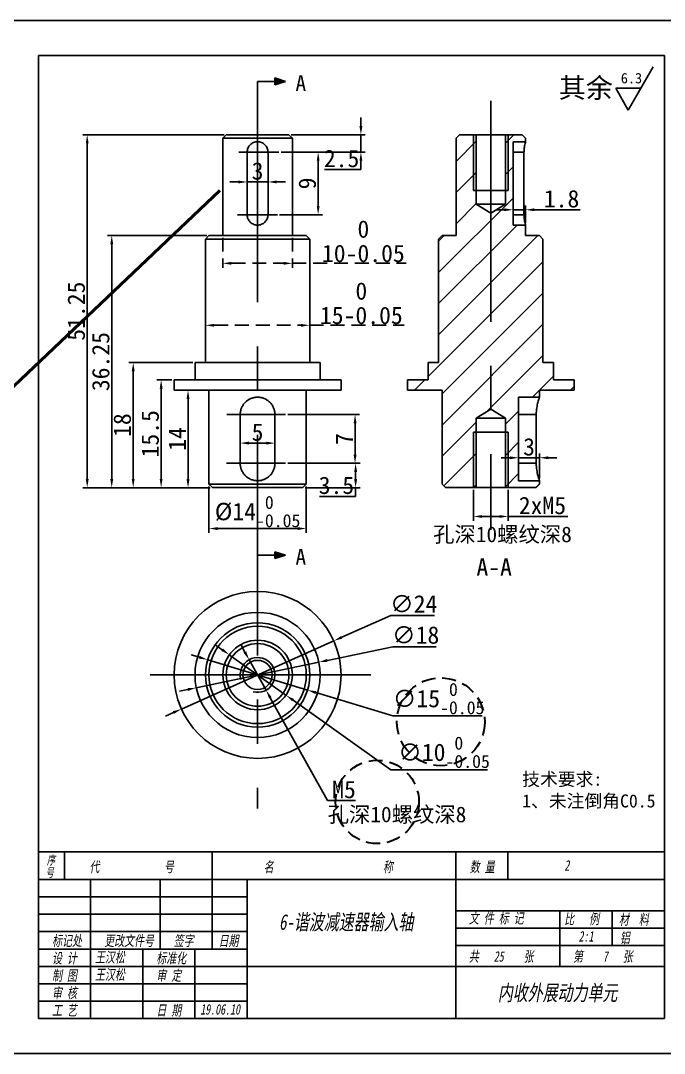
# Model space of a CAD drawing. Header units: millimetres. Extents: x 8840 to 20870, y -7456 to 1741.
# Drawn here: x 12214.9 to 12307.4, y -6249.8 to -6101.3 of the extents above; entities that cross this region are included whole.
import ezdxf

# ---------------------------------------------------------------- set-up
doc = ezdxf.new("R2010")
doc.units = ezdxf.units.MM
doc.linetypes.add('CENTER', pattern=[50.8, 31.75, -6.35, 6.35, -6.35])
doc.linetypes.add('JIS_02_2.0', pattern=[3, 2, -1])
doc.layers.get('0').update_dxf_attribs({"lineweight": 25})
for name, color, linetype in [('中心线', 5, 'CENTER'), ('临时线', 6, 'Continuous'), ('剖面线', 3, 'Continuous'), ('尺寸', 4, 'Continuous'), ('尺寸标注', 4, 'Continuous'), ('文字', 7, 'Continuous'), ('细实线', 2, 'Continuous'), ('虚线', 1, 'JIS_02_2.0')]:
    doc.layers.add(name, color=color, linetype=linetype)
doc.layers.add('粗实线', color=7, linetype='Continuous', lineweight=25)
doc.styles.get("Standard").update_dxf_attribs({"font": ''})
doc.styles.add('样式 2', font='', dxfattribs={"width": 0.7, "oblique": 10})
doc.styles.get('Standard').set_extended_font_data('SimSun')
doc.styles.get('样式 2').set_extended_font_data('SimSun')
doc.dimstyles.new('ISO-25 2.1', dxfattribs={"dimscale": 0.5, "dimtxt": 5, "dimasz": 2.5, "dimexe": 1.25, "dimexo": 0.625, "dimtad": 1, "dimtoh": 1, "dimdec": 1, "dimdsep": 46, "dimtxsty": 'Standard', "dimcen": 2.5, "dimclrt": 7, "dimadec": 0, "dimazin": 0, "dimtfac": 1, "dimtdec": 1, "dimtmove": 0, "dimatfit": 3, "dimfxl": 1, "dimarcsym": 0})

# ---------------------------------------------------------------- blocks, each defined once
blk = doc.blocks.new('ra')
at = {"layer": '细实线'}
for p, q in [((0, 0), (6, 10.39)), ((-3, 5.2), (0, 0)), ((-3, 5.2), (3, 5.2))]:
    blk.add_line(p, q, dxfattribs=at)
at = {"layer": '文字'}
blk.add_attdef('RA', (-1.78, 6.39), '', height=2.5, dxfattribs=at)
blk = doc.blocks.new('*D619')
at = {"layer": 'Defpoints', "color": 0}
for p in [(12259.88, -6190.51), (12237.97, -6200.31)]:
    blk.add_point(p, dxfattribs=at)
at = {"layer": '尺寸标注', "color": 0, "lineweight": -2}
for p, q in [((12268.06, -6186.85), (12261.02, -6190)), ((12274.38, -6186.85), (12268.06, -6186.85)), ((12237.97, -6200.31), (12259.88, -6190.51)), ((12236.83, -6200.82), (12235.69, -6201.33))]:
    blk.add_line(p, q, dxfattribs=at)
at = {"layer": '尺寸标注', "color": 0}
for points in [[(12260.93, -6189.81), (12261.1, -6190.19), (12259.88, -6190.51)], [(12236.74, -6200.63), (12236.91, -6201.01), (12237.97, -6200.31)]]:
    blk.add_solid(points, dxfattribs=at)
at = {"layer": '尺寸标注', "color": 7, "insert": (12271.37, -6185.19), "char_height": 2.5, "attachment_point": 5}
blk.add_mtext('∅24', dxfattribs=at)
blk = doc.blocks.new('*D620')
at = {"layer": 'Defpoints', "color": 0}
for p in [(12257.73, -6193.57), (12240.11, -6197.25)]:
    blk.add_point(p, dxfattribs=at)
at = {"layer": '尺寸标注', "color": 0, "lineweight": -2}
for p, q in [((12268.37, -6191.35), (12258.96, -6193.32)), ((12274.61, -6191.35), (12268.37, -6191.35)), ((12240.11, -6197.25), (12257.73, -6193.57)), ((12238.89, -6197.51), (12237.67, -6197.76))]:
    blk.add_line(p, q, dxfattribs=at)
at = {"layer": '尺寸标注', "color": 0}
for points in [[(12258.91, -6193.11), (12259, -6193.52), (12257.73, -6193.57)], [(12238.85, -6197.3), (12238.93, -6197.71), (12240.11, -6197.25)]]:
    blk.add_solid(points, dxfattribs=at)
at = {"layer": '尺寸标注', "color": 7, "insert": (12271.65, -6189.69), "char_height": 2.5, "attachment_point": 5}
blk.add_mtext('∅18', dxfattribs=at)
blk = doc.blocks.new('*D621')
at = {"layer": 'Defpoints', "color": 0}
for p in [(12241.75, -6193.23), (12256.1, -6197.59)]:
    blk.add_point(p, dxfattribs=at)
at = {"layer": '尺寸标注', "color": 0, "lineweight": -2}
for p, q in [((12240.55, -6192.87), (12239.35, -6192.51)), ((12241.75, -6193.23), (12256.1, -6197.59)), ((12268.37, -6201.31), (12257.3, -6197.95)), ((12281.22, -6201.31), (12268.37, -6201.31))]:
    blk.add_line(p, q, dxfattribs=at)
at = {"layer": '尺寸标注', "color": 0}
for points in [[(12240.61, -6192.67), (12240.49, -6193.07), (12241.75, -6193.23)], [(12257.36, -6197.75), (12257.24, -6198.15), (12256.1, -6197.59)]]:
    blk.add_solid(points, dxfattribs=at)
at = {"layer": '尺寸标注', "color": 7, "insert": (12274.95, -6198.81), "char_height": 2.5, "attachment_point": 5}
blk.add_mtext('\\A1;∅15{\\H1.875000;\\S 0^ -0.05;}', dxfattribs=at)
blk = doc.blocks.new('*D622')
at = {"layer": 'Defpoints', "color": 0}
for p in [(12244.85, -6192.51), (12253, -6198.31)]:
    blk.add_point(p, dxfattribs=at)
at = {"layer": '尺寸标注', "color": 0, "lineweight": -2}
for p, q in [((12243.83, -6191.79), (12242.81, -6191.06)), ((12244.85, -6192.51), (12253, -6198.31)), ((12268.07, -6209.04), (12254.02, -6199.04)), ((12282, -6209.04), (12268.07, -6209.04))]:
    blk.add_line(p, q, dxfattribs=at)
at = {"layer": '尺寸标注', "color": 0}
for points in [[(12243.95, -6191.62), (12243.71, -6191.96), (12244.85, -6192.51)], [(12254.14, -6198.87), (12253.89, -6199.2), (12253, -6198.31)]]:
    blk.add_solid(points, dxfattribs=at)
at = {"layer": '尺寸标注', "color": 7, "insert": (12275.73, -6206.53), "char_height": 2.5, "attachment_point": 5}
blk.add_mtext('\\A1;∅10{\\H1.875000;\\S 0^ -0.05;}', dxfattribs=at)
blk = doc.blocks.new('*D623')
at = {"layer": 'Defpoints', "color": 0}
for p in [(12247.71, -6193.23), (12250.14, -6197.6)]:
    blk.add_point(p, dxfattribs=at)
at = {"layer": '尺寸标注', "color": 0, "lineweight": -2}
for p, q in [((12247.1, -6192.14), (12246.49, -6191.04)), ((12247.71, -6193.23), (12250.14, -6197.6)), ((12258.97, -6213.46), (12250.75, -6198.69)), ((12263, -6213.46), (12258.97, -6213.46))]:
    blk.add_line(p, q, dxfattribs=at)
at = {"layer": '尺寸标注', "color": 0}
for points in [[(12247.28, -6192.03), (12246.92, -6192.24), (12247.71, -6193.23)], [(12250.93, -6198.59), (12250.57, -6198.79), (12250.14, -6197.6)]]:
    blk.add_solid(points, dxfattribs=at)
at = {"layer": '尺寸标注', "color": 7, "insert": (12261.35, -6211.9), "char_height": 2.5, "attachment_point": 5}
blk.add_mtext('M5', dxfattribs=at)
blk = doc.blocks.new('*D624')
at = {"layer": 'Defpoints', "color": 0}
for p in [(12241.92, -6167.98), (12255.92, -6167.98), (12255.92, -6174.36)]:
    blk.add_point(p, dxfattribs=at)
at = {"layer": '尺寸标注', "color": 0, "lineweight": -2}
for p, q in [((12241.92, -6168.29), (12241.92, -6174.99)), ((12255.92, -6168.29), (12255.92, -6174.99)), ((12243.17, -6174.36), (12254.67, -6174.36))]:
    blk.add_line(p, q, dxfattribs=at)
at = {"layer": '尺寸标注', "color": 0}
for points in [[(12243.17, -6174.15), (12243.17, -6174.57), (12241.92, -6174.36)], [(12254.67, -6174.15), (12254.67, -6174.57), (12255.92, -6174.36)]]:
    blk.add_solid(points, dxfattribs=at)
at = {"layer": '尺寸标注', "color": 7, "insert": (12248.92, -6171.91), "char_height": 2.5, "attachment_point": 5}
blk.add_mtext('\\A1;%%c14{\\H1.875000;\\S 0^ -0.05;}', dxfattribs=at)
blk = doc.blocks.new('*D625')
at = {"layer": 'Defpoints', "color": 0}
for p in [(12238.92, -6154.48), (12241.92, -6154.48), (12242.42, -6168.48)]:
    blk.add_point(p, dxfattribs=at)
at = {"layer": '尺寸标注', "color": 0, "lineweight": -2}
for p, q in [((12241.61, -6154.48), (12238.3, -6154.48)), ((12238.92, -6167.23), (12238.92, -6155.73)), ((12242.11, -6168.48), (12238.3, -6168.48))]:
    blk.add_line(p, q, dxfattribs=at)
at = {"layer": '尺寸标注', "color": 0}
for points in [[(12238.71, -6155.73), (12239.13, -6155.73), (12238.92, -6154.48)], [(12238.71, -6167.23), (12239.13, -6167.23), (12238.92, -6168.48)]]:
    blk.add_solid(points, dxfattribs=at)
at = {"layer": '尺寸标注', "color": 7, "insert": (12237.36, -6161.48), "char_height": 2.5, "attachment_point": 5, "rotation": 90}
blk.add_mtext('14', dxfattribs=at)
blk = doc.blocks.new('*D626')
at = {"layer": 'Defpoints', "color": 0}
for p in [(12235.05, -6152.98), (12236.92, -6152.98), (12242.42, -6168.48)]:
    blk.add_point(p, dxfattribs=at)
at = {"layer": '尺寸标注', "color": 0, "lineweight": -2}
for p, q in [((12236.61, -6152.98), (12234.43, -6152.98)), ((12235.05, -6167.23), (12235.05, -6154.23)), ((12242.11, -6168.48), (12234.43, -6168.48))]:
    blk.add_line(p, q, dxfattribs=at)
at = {"layer": '尺寸标注', "color": 0}
for points in [[(12234.85, -6154.23), (12235.26, -6154.23), (12235.05, -6152.98)], [(12234.85, -6167.23), (12235.26, -6167.23), (12235.05, -6168.48)]]:
    blk.add_solid(points, dxfattribs=at)
at = {"layer": '尺寸标注', "color": 7, "insert": (12233.49, -6160.73), "char_height": 2.5, "attachment_point": 5, "rotation": 90}
blk.add_mtext('15.5', dxfattribs=at)
blk = doc.blocks.new('*D627')
at = {"layer": 'Defpoints', "color": 0}
for p in [(12231.04, -6150.48), (12239.92, -6150.48), (12242.42, -6168.48)]:
    blk.add_point(p, dxfattribs=at)
at = {"layer": '尺寸标注', "color": 0, "lineweight": -2}
for p, q in [((12239.61, -6150.48), (12230.41, -6150.48)), ((12231.04, -6167.23), (12231.04, -6151.73)), ((12242.11, -6168.48), (12230.41, -6168.48))]:
    blk.add_line(p, q, dxfattribs=at)
at = {"layer": '尺寸标注', "color": 0}
for points in [[(12230.83, -6151.73), (12231.24, -6151.73), (12231.04, -6150.48)], [(12230.83, -6167.23), (12231.24, -6167.23), (12231.04, -6168.48)]]:
    blk.add_solid(points, dxfattribs=at)
at = {"layer": '尺寸标注', "color": 7, "insert": (12229.47, -6159.48), "char_height": 2.5, "attachment_point": 5, "rotation": 90}
blk.add_mtext('18', dxfattribs=at)
blk = doc.blocks.new('*D628')
at = {"layer": 'Defpoints', "color": 0}
for p in [(12227.95, -6132.23), (12241.92, -6132.23), (12242.42, -6168.48)]:
    blk.add_point(p, dxfattribs=at)
at = {"layer": '尺寸标注', "color": 0, "lineweight": -2}
for p, q in [((12241.61, -6132.23), (12227.32, -6132.23)), ((12227.95, -6167.23), (12227.95, -6133.48)), ((12242.11, -6168.48), (12227.32, -6168.48))]:
    blk.add_line(p, q, dxfattribs=at)
at = {"layer": '尺寸标注', "color": 0}
for points in [[(12227.74, -6133.48), (12228.16, -6133.48), (12227.95, -6132.23)], [(12227.74, -6167.23), (12228.16, -6167.23), (12227.95, -6168.48)]]:
    blk.add_solid(points, dxfattribs=at)
at = {"layer": '尺寸标注', "color": 7, "insert": (12226.38, -6150.35), "char_height": 2.5, "attachment_point": 5, "rotation": 90}
blk.add_mtext('36.25', dxfattribs=at)
blk = doc.blocks.new('*D629')
at = {"layer": 'Defpoints', "color": 0}
for p in [(12224.42, -6117.73), (12244.42, -6117.73), (12242.42, -6168.48)]:
    blk.add_point(p, dxfattribs=at)
at = {"layer": '尺寸标注', "color": 0, "lineweight": -2}
for p, q in [((12244.11, -6117.73), (12223.8, -6117.73)), ((12224.42, -6167.23), (12224.42, -6118.98)), ((12242.11, -6168.48), (12223.8, -6168.48))]:
    blk.add_line(p, q, dxfattribs=at)
at = {"layer": '尺寸标注', "color": 0}
for points in [[(12224.22, -6118.98), (12224.63, -6118.98), (12224.42, -6117.73)], [(12224.22, -6167.23), (12224.63, -6167.23), (12224.42, -6168.48)]]:
    blk.add_solid(points, dxfattribs=at)
at = {"layer": '尺寸标注', "color": 7, "insert": (12222.86, -6143.1), "char_height": 2.5, "attachment_point": 5, "rotation": 90}
blk.add_mtext('51.25', dxfattribs=at)
blk = doc.blocks.new('*D630')
at = {"layer": 'Defpoints', "color": 0, "lineweight": 30}
for p in [(12279.96, -6168.48), (12284.96, -6168.48), (12284.96, -6172.62)]:
    blk.add_point(p, dxfattribs=at)
at = {"layer": '尺寸标注', "color": 0, "lineweight": -2}
for p, q in [((12279.96, -6168.79), (12279.96, -6173.25)), ((12284.96, -6168.79), (12284.96, -6173.25)), ((12281.21, -6172.62), (12283.71, -6172.62)), ((12284.96, -6172.62), (12293.54, -6172.62))]:
    blk.add_line(p, q, dxfattribs=at)
at = {"layer": '尺寸标注', "color": 0, "lineweight": 30}
for points in [[(12281.21, -6172.42), (12281.21, -6172.83), (12279.96, -6172.62)], [(12283.71, -6172.42), (12283.71, -6172.83), (12284.96, -6172.62)]]:
    blk.add_solid(points, dxfattribs=at)
at = {"layer": '尺寸标注', "color": 7, "insert": (12289.88, -6171.06), "char_height": 2.5, "attachment_point": 5}
blk.add_mtext('2xM5', dxfattribs=at)
blk = doc.blocks.new('*D631')
at = {"layer": 'Defpoints', "color": 0}
for p in [(12246.42, -6157.98), (12251.42, -6157.98), (12251.42, -6162.07)]:
    blk.add_point(p, dxfattribs=at)
at = {"layer": '尺寸标注', "color": 0, "lineweight": -2}
for p, q in [((12246.42, -6158.29), (12246.42, -6162.69)), ((12251.42, -6158.29), (12251.42, -6162.69)), ((12247.67, -6162.07), (12250.17, -6162.07))]:
    blk.add_line(p, q, dxfattribs=at)
at = {"layer": '尺寸标注', "color": 0}
for points in [[(12247.67, -6161.86), (12247.67, -6162.28), (12246.42, -6162.07)], [(12250.17, -6161.86), (12250.17, -6162.28), (12251.42, -6162.07)]]:
    blk.add_solid(points, dxfattribs=at)
at = {"layer": '尺寸标注', "color": 7, "insert": (12248.92, -6160.51), "char_height": 2.5, "attachment_point": 5}
blk.add_mtext('5', dxfattribs=at)
blk = doc.blocks.new('*D632')
at = {"layer": 'Defpoints', "color": 0}
for p in [(12247.42, -6120.23), (12250.42, -6120.23), (12250.42, -6124.52)]:
    blk.add_point(p, dxfattribs=at)
at = {"layer": '尺寸标注', "color": 0, "lineweight": -2}
for p, q in [((12247.42, -6120.54), (12247.42, -6125.15)), ((12250.42, -6120.54), (12250.42, -6125.15)), ((12246.17, -6124.52), (12244.92, -6124.52)), ((12247.42, -6124.52), (12250.42, -6124.52)), ((12251.67, -6124.52), (12252.92, -6124.52))]:
    blk.add_line(p, q, dxfattribs=at)
at = {"layer": '尺寸标注', "color": 0}
for points in [[(12246.17, -6124.31), (12246.17, -6124.73), (12247.42, -6124.52)], [(12251.67, -6124.31), (12251.67, -6124.73), (12250.42, -6124.52)]]:
    blk.add_solid(points, dxfattribs=at)
at = {"layer": '尺寸标注', "color": 7, "insert": (12248.92, -6122.96), "char_height": 2.5, "attachment_point": 5}
blk.add_mtext('3', dxfattribs=at)
blk = doc.blocks.new('*D633')
at = {"layer": 'Defpoints', "color": 0}
for p in [(12251.99, -6120.23), (12251.77, -6129.23), (12257.63, -6129.23)]:
    blk.add_point(p, dxfattribs=at)
at = {"layer": '尺寸标注', "color": 0, "lineweight": -2}
for p, q in [((12252.3, -6120.23), (12258.26, -6120.23)), ((12257.63, -6121.48), (12257.63, -6127.98)), ((12252.08, -6129.23), (12258.26, -6129.23))]:
    blk.add_line(p, q, dxfattribs=at)
at = {"layer": '尺寸标注', "color": 0}
for points in [[(12257.43, -6121.48), (12257.84, -6121.48), (12257.63, -6120.23)], [(12257.43, -6127.98), (12257.84, -6127.98), (12257.63, -6129.23)]]:
    blk.add_solid(points, dxfattribs=at)
at = {"layer": '尺寸标注', "color": 7, "insert": (12256.07, -6124.73), "char_height": 2.5, "attachment_point": 5, "rotation": 90}
blk.add_mtext('9', dxfattribs=at)
blk = doc.blocks.new('*D634')
at = {"layer": 'Defpoints', "color": 0}
for p in [(12253.42, -6117.73), (12251.99, -6120.23), (12263.78, -6120.23)]:
    blk.add_point(p, dxfattribs=at)
at = {"layer": '尺寸标注', "color": 0, "lineweight": -2}
for p, q in [((12263.78, -6116.48), (12263.78, -6115.23)), ((12253.74, -6117.73), (12264.4, -6117.73)), ((12263.78, -6117.73), (12263.78, -6120.23)), ((12252.3, -6120.23), (12264.4, -6120.23)), ((12263.78, -6121.48), (12263.78, -6122.73)), ((12263.78, -6122.73), (12258.54, -6122.73))]:
    blk.add_line(p, q, dxfattribs=at)
at = {"layer": '尺寸标注', "color": 0}
for points in [[(12263.57, -6116.48), (12263.99, -6116.48), (12263.78, -6117.73)], [(12263.57, -6121.48), (12263.99, -6121.48), (12263.78, -6120.23)]]:
    blk.add_solid(points, dxfattribs=at)
at = {"layer": '尺寸标注', "color": 7, "insert": (12261, -6121.16), "char_height": 2.5, "attachment_point": 5}
blk.add_mtext('2.5', dxfattribs=at)
blk = doc.blocks.new('*D635')
at = {"layer": 'Defpoints', "color": 0}
for p in [(12252.96, -6164.98), (12255.42, -6168.48), (12263.02, -6168.48)]:
    blk.add_point(p, dxfattribs=at)
at = {"layer": '尺寸标注', "color": 0, "lineweight": -2}
for p, q in [((12253.27, -6164.98), (12263.65, -6164.98)), ((12263.02, -6166.23), (12263.02, -6167.23)), ((12255.74, -6168.48), (12263.65, -6168.48)), ((12263.02, -6168.48), (12263.02, -6169.73)), ((12263.02, -6169.73), (12257.81, -6169.73))]:
    blk.add_line(p, q, dxfattribs=at)
at = {"layer": '尺寸标注', "color": 0}
for points in [[(12262.81, -6166.23), (12263.23, -6166.23), (12263.02, -6164.98)], [(12262.81, -6167.23), (12263.23, -6167.23), (12263.02, -6168.48)]]:
    blk.add_solid(points, dxfattribs=at)
at = {"layer": '尺寸标注', "color": 7, "insert": (12260.26, -6168.16), "char_height": 2.5, "attachment_point": 5}
blk.add_mtext('3.5', dxfattribs=at)
blk = doc.blocks.new('*D636')
at = {"layer": 'Defpoints', "color": 0}
for p in [(12252.96, -6157.98), (12252.96, -6164.98), (12262.94, -6164.98)]:
    blk.add_point(p, dxfattribs=at)
at = {"layer": '尺寸标注', "color": 0, "lineweight": -2}
for p, q in [((12253.27, -6157.98), (12263.56, -6157.98)), ((12262.94, -6159.23), (12262.94, -6163.73)), ((12253.27, -6164.98), (12263.56, -6164.98))]:
    blk.add_line(p, q, dxfattribs=at)
at = {"layer": '尺寸标注', "color": 0}
for points in [[(12262.73, -6159.23), (12263.15, -6159.23), (12262.94, -6157.98)], [(12262.73, -6163.73), (12263.15, -6163.73), (12262.94, -6164.98)]]:
    blk.add_solid(points, dxfattribs=at)
at = {"layer": '尺寸标注', "color": 7, "insert": (12261.38, -6161.48), "char_height": 2.5, "attachment_point": 5, "rotation": 90}
blk.add_mtext('7', dxfattribs=at)
blk = doc.blocks.new('*D637')
at = {"layer": 'Defpoints', "color": 0}
for p in [(12287.46, -6128.52), (12285.66, -6130.73), (12287.46, -6130.73)]:
    blk.add_point(p, dxfattribs=at)
at = {"layer": '尺寸标注', "color": 0, "lineweight": -2}
for p, q in [((12284.41, -6128.52), (12283.16, -6128.52)), ((12285.66, -6130.41), (12285.66, -6127.89)), ((12285.66, -6128.52), (12287.46, -6128.52)), ((12287.46, -6130.41), (12287.46, -6127.89)), ((12288.71, -6128.52), (12295.31, -6128.52))]:
    blk.add_line(p, q, dxfattribs=at)
at = {"layer": '尺寸标注', "color": 0}
for points in [[(12284.41, -6128.31), (12284.41, -6128.72), (12285.66, -6128.52)], [(12288.71, -6128.31), (12288.71, -6128.72), (12287.46, -6128.52)]]:
    blk.add_solid(points, dxfattribs=at)
at = {"layer": '尺寸标注', "color": 7, "insert": (12292.63, -6126.95), "char_height": 2.5, "attachment_point": 5}
blk.add_mtext('1.8', dxfattribs=at)
blk = doc.blocks.new('*D638')
at = {"layer": 'Defpoints', "color": 0}
for p in [(12289.46, -6164.18), (12286.46, -6167.48), (12289.46, -6167.48)]:
    blk.add_point(p, dxfattribs=at)
at = {"layer": '尺寸标注', "color": 0, "lineweight": -2}
for p, q in [((12285.21, -6164.18), (12283.96, -6164.18)), ((12286.46, -6167.16), (12286.46, -6163.56)), ((12286.46, -6164.18), (12289.46, -6164.18)), ((12289.46, -6167.16), (12289.46, -6163.56)), ((12290.71, -6164.18), (12291.96, -6164.18))]:
    blk.add_line(p, q, dxfattribs=at)
at = {"layer": '尺寸标注', "color": 0}
for points in [[(12285.21, -6163.98), (12285.21, -6164.39), (12286.46, -6164.18)], [(12290.71, -6163.98), (12290.71, -6164.39), (12289.46, -6164.18)]]:
    blk.add_solid(points, dxfattribs=at)
at = {"layer": '尺寸标注', "color": 7, "insert": (12287.96, -6162.62), "char_height": 2.5, "attachment_point": 5}
blk.add_mtext('3', dxfattribs=at)
blk = doc.blocks.new('*D1158')
at = {"layer": 'Defpoints', "color": 0, "lineweight": 30}
for p in [(12241.42, -6132.73), (12256.42, -6132.73), (12256.42, -6145.13)]:
    blk.add_point(p, dxfattribs=at)
at = {"layer": '虚线', "color": 0, "lineweight": -2}
for p, q in [((12241.42, -6133.04), (12241.42, -6145.76)), ((12256.42, -6133.04), (12256.42, -6145.76)), ((12242.67, -6145.13), (12255.17, -6145.13)), ((12256.42, -6145.13), (12270.01, -6145.13))]:
    blk.add_line(p, q, dxfattribs=at)
at = {"layer": '虚线', "color": 0, "lineweight": 30}
for points in [[(12242.67, -6144.93), (12242.67, -6145.34), (12241.42, -6145.13)], [(12255.17, -6144.93), (12255.17, -6145.34), (12256.42, -6145.13)]]:
    blk.add_solid(points, dxfattribs=at)
at = {"layer": '虚线', "color": 7, "lineweight": 30, "insert": (12263.84, -6141.97), "char_height": 2.5, "attachment_point": 5}
blk.add_mtext('15\\S 0^ -0.05;', dxfattribs=at)
blk = doc.blocks.new('*D1159')
at = {"layer": 'Defpoints', "color": 0, "lineweight": 30}
for p in [(12243.92, -6132.23), (12253.92, -6132.23), (12243.92, -6136.22)]:
    blk.add_point(p, dxfattribs=at)
at = {"layer": '虚线', "color": 0, "lineweight": -2}
for p, q in [((12243.92, -6132.54), (12243.92, -6136.85)), ((12253.92, -6132.54), (12253.92, -6136.85)), ((12245.17, -6136.22), (12252.67, -6136.22)), ((12253.92, -6136.22), (12270.3, -6136.22))]:
    blk.add_line(p, q, dxfattribs=at)
at = {"layer": '虚线', "color": 0, "lineweight": 30}
for points in [[(12245.17, -6136.01), (12245.17, -6136.43), (12243.92, -6136.22)], [(12252.67, -6136.01), (12252.67, -6136.43), (12253.92, -6136.22)]]:
    blk.add_solid(points, dxfattribs=at)
at = {"layer": '虚线', "color": 7, "lineweight": 30, "insert": (12264.13, -6133.06), "char_height": 2.5, "attachment_point": 5}
blk.add_mtext('10\\S 0^ -0.05;', dxfattribs=at)
blk = doc.blocks.new('CHECK_DWG')
at = {"layer": '粗实线', "color": 1, "linetype": 'ByBlock', "lineweight": 50}
blk.add_line((0, 0), (109.02, 103.6), dxfattribs=at)
at = {"layer": '粗实线', "color": 1, "linetype": 'ByBlock', "lineweight": 50, "ltscale": 2}
blk.add_line((-44.59, 36.45), (0, 0), dxfattribs=at)

msp = doc.modelspace()

# ---------------------------------------------------------------- hatches: boundary and pattern name
at = {"layer": '剖面线'}
h = msp.add_hatch(dxfattribs=at)
h.set_pattern_fill('ANSI31', color=256, style=0)
h.set_pattern_definition([(45, (12091.1534, -6352.7654), (-2.245064, 2.245064), [])])
h.paths.add_polyline_path([(12284.559, -6168.477), (12288.959, -6168.477), (12289.459, -6167.977), (12289.459, -6167.477), (12286.459, -6167.477), (12286.459, -6155.477), (12289.459, -6155.477), (12289.459, -6154.477), (12294.459, -6154.477), (12294.459, -6152.977), (12291.459, -6152.977), (12291.459, -6150.477), (12289.959, -6150.477), (12289.959, -6132.727), (12289.459, -6132.227), (12287.459, -6132.227), (12287.459, -6130.727), (12285.659, -6130.727), (12285.659, -6118.727), (12287.459, -6118.727), (12287.459, -6118.227), (12286.959, -6117.727), (12284.559, -6117.727), (12284.559, -6127.727), (12282.459, -6128.989), (12280.359, -6127.727), (12280.359, -6117.727), (12277.959, -6117.727), (12277.459, -6118.227), (12277.459, -6132.227), (12275.459, -6132.227), (12274.959, -6132.727), (12274.959, -6150.477), (12273.459, -6150.477), (12273.459, -6152.977), (12270.459, -6152.977), (12270.459, -6154.477), (12275.459, -6154.477), (12275.459, -6167.977), (12275.959, -6168.477), (12280.359, -6168.477), (12280.359, -6158.477), (12282.459, -6157.215), (12284.559, -6158.477)], flags=0)
at = {"layer": '粗实线'}
h = msp.add_hatch(color=256, dxfattribs=at)
h.paths.add_polyline_path([(12252.923, -6110.061), (12251.423, -6110.061), (12251.423, -6110.561)])
h.paths.add_polyline_path([(12252.923, -6110.061), (12251.423, -6109.561), (12251.423, -6110.061)])
h = msp.add_hatch(color=256, dxfattribs=at)
h.paths.add_polyline_path([(12252.923, -6178.185), (12251.423, -6178.185), (12251.423, -6178.685)])
h.paths.add_polyline_path([(12252.923, -6178.185), (12251.423, -6177.685), (12251.423, -6178.185)])

# ---------------------------------------------------------------- linework, layer by layer
for p, q in [((12307.41, -6106.324), (12217.41, -6106.324)), ((12217.41, -6106.324), (12217.41, -6244.824)), ((12307.41, -6244.824), (12307.41, -6106.324)), ((12217.41, -6220.824), (12307.41, -6220.824)), ((12221.16, -6220.824), (12221.16, -6224.824)), ((12242.41, -6220.824), (12242.41, -6224.824)), ((12277.41, -6220.824), (12277.41, -6244.824)), ((12284.91, -6220.824), (12284.91, -6224.824)), ((12217.41, -6224.824), (12307.41, -6224.824)), ((12247.41, -6224.824), (12247.41, -6244.824)), ((12277.41, -6229.324), (12307.41, -6229.324)), ((12217.41, -6232.324), (12247.41, -6232.324)), ((12247.41, -6237.324), (12307.41, -6237.324)), ((12217.41, -6244.824), (12307.41, -6244.824))]:
    msp.add_line(p, q)
msp.add_lwpolyline([(12204.91, -6249.824), (12309.91, -6249.824), (12309.91, -6101.324), (12204.91, -6101.324)], close=True)
at = {"layer": '中心线'}
for p, q in [((12248.923, -6110.061), (12248.923, -6214.636)), ((12282.459, -6112.87), (12282.459, -6174.534)), ((12246.207, -6120.227), (12251.989, -6120.227)), ((12246.051, -6129.227), (12251.767, -6129.227)), ((12244.514, -6157.977), (12252.958, -6157.977)), ((12244.46, -6164.977), (12252.958, -6164.977)), ((12233.458, -6195.411), (12265.331, -6195.411))]:
    msp.add_line(p, q, dxfattribs=at)
at = {"layer": '临时线'}
for p, q in [((12224.91, -6224.824), (12224.91, -6244.824)), ((12234.91, -6224.824), (12234.91, -6234.824)), ((12242.41, -6224.824), (12242.41, -6234.824)), ((12217.41, -6227.324), (12247.41, -6227.324)), ((12292.391, -6229.324), (12292.391, -6237.324)), ((12299.891, -6229.324), (12299.891, -6234.324)), ((12217.41, -6229.824), (12247.41, -6229.824)), ((12277.41, -6231.824), (12307.41, -6231.824)), ((12217.41, -6234.824), (12247.41, -6234.824)), ((12232.41, -6234.824), (12232.41, -6244.824)), ((12239.91, -6234.824), (12239.91, -6244.824)), ((12277.41, -6234.324), (12307.41, -6234.324)), ((12217.41, -6237.324), (12247.41, -6237.324)), ((12217.41, -6239.824), (12247.41, -6239.824)), ((12217.41, -6242.324), (12247.41, -6242.324))]:
    msp.add_line(p, q, dxfattribs=at)
at = {"layer": '粗实线'}
for p, q in [((12248.923, -6110.061), (12252.923, -6110.061)), ((12251.423, -6110.061), (12251.423, -6109.561)), ((12252.923, -6110.061), (12251.423, -6109.561)), ((12252.923, -6110.061), (12251.423, -6110.061)), ((12251.423, -6110.061), (12251.423, -6110.561)), ((12252.923, -6110.061), (12251.423, -6110.561)), ((12244.423, -6117.727), (12243.923, -6118.227)), ((12244.423, -6117.727), (12253.423, -6117.727)), ((12253.923, -6118.227), (12253.423, -6117.727)), ((12277.959, -6117.727), (12277.459, -6118.227)), ((12277.959, -6117.727), (12280.359, -6117.727)), ((12280.359, -6117.727), (12280.359, -6127.727)), ((12284.559, -6117.727), (12280.359, -6117.727)), ((12284.559, -6127.727), (12284.559, -6117.727)), ((12284.559, -6117.727), (12286.959, -6117.727)), ((12287.459, -6118.227), (12286.959, -6117.727)), ((12243.923, -6118.227), (12243.923, -6132.227)), ((12253.923, -6118.227), (12243.923, -6118.227)), ((12253.923, -6132.227), (12253.923, -6118.227)), ((12277.459, -6132.227), (12277.459, -6118.227)), ((12287.459, -6118.727), (12285.659, -6118.727)), ((12285.659, -6130.727), (12285.659, -6118.727)), ((12287.459, -6118.227), (12287.459, -6118.727)), ((12247.423, -6129.227), (12247.423, -6120.227)), ((12250.423, -6120.227), (12250.423, -6129.227)), ((12285.659, -6120.227), (12287.229, -6120.227)), ((12287.229, -6120.227), (12287.229, -6129.227)), ((12279.959, -6125.727), (12280.359, -6125.727)), ((12280.359, -6125.727), (12284.559, -6125.727)), ((12284.559, -6125.727), (12284.959, -6125.727)), ((12280.359, -6127.727), (12282.459, -6128.989)), ((12284.559, -6127.727), (12280.359, -6127.727)), ((12282.459, -6128.989), (12284.559, -6127.727)), ((12285.659, -6129.227), (12287.229, -6129.227)), ((12285.659, -6130.727), (12287.459, -6130.727)), ((12287.459, -6130.727), (12287.459, -6132.227)), ((12241.923, -6132.227), (12241.423, -6132.727)), ((12241.423, -6132.727), (12241.423, -6150.477)), ((12256.423, -6132.727), (12241.423, -6132.727)), ((12241.923, -6132.227), (12255.923, -6132.227)), ((12256.423, -6132.727), (12255.923, -6132.227)), ((12256.423, -6150.477), (12256.423, -6132.727)), ((12275.459, -6132.227), (12274.959, -6132.727)), ((12274.959, -6150.477), (12274.959, -6132.727)), ((12275.459, -6132.227), (12277.459, -6132.227)), ((12287.459, -6132.227), (12289.459, -6132.227)), ((12289.959, -6132.727), (12289.459, -6132.227)), ((12289.959, -6132.727), (12289.959, -6150.477)), ((12239.923, -6150.477), (12239.923, -6152.977)), ((12257.923, -6150.477), (12239.923, -6150.477)), ((12257.923, -6152.977), (12257.923, -6150.477)), ((12273.459, -6152.977), (12273.459, -6150.477)), ((12273.459, -6150.477), (12274.959, -6150.477)), ((12289.959, -6150.477), (12291.459, -6150.477)), ((12291.459, -6150.477), (12291.459, -6152.977)), ((12236.923, -6152.977), (12236.923, -6154.477)), ((12260.923, -6152.977), (12236.923, -6152.977)), ((12260.923, -6154.477), (12260.923, -6152.977)), ((12270.459, -6154.477), (12270.459, -6152.977)), ((12270.459, -6152.977), (12273.459, -6152.977)), ((12291.459, -6152.977), (12294.459, -6152.977)), ((12294.459, -6152.977), (12294.459, -6154.477)), ((12260.923, -6154.477), (12236.923, -6154.477)), ((12241.923, -6154.477), (12241.923, -6167.977)), ((12255.923, -6167.977), (12255.923, -6154.477)), ((12275.459, -6154.477), (12270.459, -6154.477)), ((12275.459, -6167.977), (12275.459, -6154.477)), ((12289.459, -6154.477), (12289.459, -6155.477)), ((12294.459, -6154.477), (12289.459, -6154.477)), ((12289.459, -6155.477), (12286.459, -6155.477)), ((12286.459, -6167.477), (12286.459, -6155.477)), ((12246.423, -6164.977), (12246.423, -6157.977)), ((12251.423, -6157.977), (12251.423, -6164.977)), ((12282.459, -6157.215), (12280.359, -6158.477)), ((12284.559, -6158.477), (12282.459, -6157.215)), ((12286.459, -6157.977), (12288.998, -6157.977)), ((12288.998, -6157.977), (12288.998, -6164.977)), ((12280.359, -6158.477), (12280.359, -6168.477)), ((12280.359, -6158.477), (12284.559, -6158.477)), ((12284.559, -6168.477), (12284.559, -6158.477)), ((12280.359, -6160.477), (12279.959, -6160.477)), ((12284.559, -6160.477), (12280.359, -6160.477)), ((12284.959, -6160.477), (12284.559, -6160.477)), ((12286.459, -6164.977), (12288.998, -6164.977)), ((12241.923, -6167.977), (12242.423, -6168.477)), ((12241.923, -6167.977), (12255.923, -6167.977)), ((12255.423, -6168.477), (12242.423, -6168.477)), ((12255.423, -6168.477), (12255.923, -6167.977)), ((12275.459, -6167.977), (12275.959, -6168.477)), ((12280.359, -6168.477), (12275.959, -6168.477)), ((12280.359, -6168.477), (12284.559, -6168.477)), ((12288.959, -6168.477), (12284.559, -6168.477)), ((12286.459, -6167.477), (12289.459, -6167.477)), ((12288.959, -6168.477), (12289.459, -6167.977)), ((12289.459, -6167.477), (12289.459, -6167.977)), ((12248.923, -6178.185), (12252.923, -6178.185)), ((12251.423, -6178.185), (12251.423, -6177.685)), ((12252.923, -6178.185), (12251.423, -6177.685)), ((12252.923, -6178.185), (12251.423, -6178.185)), ((12251.423, -6178.185), (12251.423, -6178.685)), ((12252.923, -6178.185), (12251.423, -6178.685))]:
    msp.add_line(p, q, dxfattribs=at)
for radius in [12, 5, 4.5, 2.1]:
    msp.add_circle((12248.923, -6195.411), radius, dxfattribs=at)
at = {"layer": '粗实线', "ltscale": 0.2}
for radius in [9, 7.5, 7]:
    msp.add_circle((12248.923, -6195.411), radius, dxfattribs=at)
at = {"layer": '粗实线'}
for points, knots in [([(12247.423, -6120.227), (12247.423, -6120.127), (12247.433, -6120.029), (12247.471, -6119.837), (12247.5, -6119.741), (12247.576, -6119.56), (12247.622, -6119.474), (12247.73, -6119.311), (12247.793, -6119.235), (12248, -6119.029), (12248.166, -6118.917), (12248.526, -6118.767), (12248.724, -6118.727), (12249.02, -6118.727), (12249.12, -6118.737), (12249.313, -6118.775), (12249.406, -6118.803), (12249.68, -6118.917), (12249.845, -6119.027), (12250.052, -6119.235), (12250.114, -6119.31), (12250.223, -6119.472), (12250.27, -6119.56), (12250.383, -6119.831), (12250.423, -6120.027), (12250.423, -6120.227)], [0, 0, 0, 0, 0.0625, 0.0625, 0.125, 0.125, 0.1875, 0.1875, 0.25, 0.25, 0.375, 0.375, 0.5, 0.5, 0.5625, 0.5625, 0.625, 0.625, 0.75, 0.75, 0.8125, 0.8125, 0.875, 0.875, 1, 1, 1, 1]), ([(12287.459, -6118.727), (12287.459, -6118.727), (12287.456, -6118.737), (12287.445, -6118.775), (12287.437, -6118.804), (12287.405, -6118.917), (12287.375, -6119.028), (12287.33, -6119.235), (12287.316, -6119.31), (12287.288, -6119.472), (12287.275, -6119.56), (12287.242, -6119.831), (12287.229, -6120.027), (12287.229, -6120.227)], [0, 0, 0, 0, 0.125, 0.125, 0.25, 0.25, 0.5, 0.5, 0.625, 0.625, 0.75, 0.75, 1, 1, 1, 1]), ([(12250.423, -6129.227), (12250.423, -6129.326), (12250.413, -6129.424), (12250.375, -6129.617), (12250.345, -6129.712), (12250.27, -6129.894), (12250.224, -6129.98), (12250.115, -6130.142), (12250.052, -6130.219), (12249.846, -6130.425), (12249.68, -6130.536), (12249.319, -6130.687), (12249.121, -6130.727), (12248.826, -6130.727), (12248.726, -6130.717), (12248.533, -6130.679), (12248.439, -6130.65), (12248.166, -6130.537), (12248.001, -6130.426), (12247.793, -6130.219), (12247.732, -6130.144), (12247.623, -6129.982), (12247.576, -6129.894), (12247.463, -6129.623), (12247.423, -6129.426), (12247.423, -6129.227)], [0, 0, 0, 0, 0.0625, 0.0625, 0.125, 0.125, 0.1875, 0.1875, 0.25, 0.25, 0.375, 0.375, 0.5, 0.5, 0.5625, 0.5625, 0.625, 0.625, 0.75, 0.75, 0.8125, 0.8125, 0.875, 0.875, 1, 1, 1, 1]), ([(12287.229, -6129.227), (12287.229, -6129.327), (12287.232, -6129.424), (12287.244, -6129.617), (12287.253, -6129.713), (12287.275, -6129.894), (12287.287, -6129.98), (12287.315, -6130.143), (12287.331, -6130.219), (12287.375, -6130.425), (12287.405, -6130.537), (12287.447, -6130.687), (12287.459, -6130.727), (12287.459, -6130.727)], [0, 0, 0, 0, 0.125, 0.125, 0.25, 0.25, 0.375, 0.375, 0.5, 0.5, 0.75, 0.75, 1, 1, 1, 1]), ([(12246.423, -6157.977), (12246.423, -6157.81), (12246.439, -6157.647), (12246.504, -6157.325), (12246.552, -6157.166), (12246.678, -6156.864), (12246.755, -6156.721), (12246.936, -6156.45), (12247.041, -6156.324), (12247.383, -6155.981), (12247.66, -6155.795), (12248.11, -6155.607), (12248.269, -6155.558), (12248.592, -6155.493), (12248.755, -6155.477), (12249.085, -6155.477), (12249.252, -6155.493), (12249.574, -6155.557), (12249.73, -6155.605), (12250.035, -6155.732), (12250.179, -6155.809), (12250.448, -6155.989), (12250.575, -6156.094), (12250.805, -6156.323), (12250.908, -6156.448), (12251.089, -6156.718), (12251.167, -6156.864), (12251.293, -6157.164), (12251.341, -6157.32), (12251.406, -6157.644), (12251.423, -6157.81), (12251.423, -6157.977)], [0, 0, 0, 0, 0.0625, 0.0625, 0.125, 0.125, 0.1875, 0.1875, 0.25, 0.25, 0.375, 0.375, 0.4375, 0.4375, 0.5, 0.5, 0.5625, 0.5625, 0.625, 0.625, 0.6875, 0.6875, 0.75, 0.75, 0.8125, 0.8125, 0.875, 0.875, 0.9375, 0.9375, 1, 1, 1, 1]), ([(12289.459, -6155.477), (12289.459, -6155.477), (12289.453, -6155.493), (12289.431, -6155.558), (12289.414, -6155.606), (12289.372, -6155.732), (12289.347, -6155.81), (12289.292, -6155.99), (12289.262, -6156.095), (12289.202, -6156.324), (12289.172, -6156.449), (12289.116, -6156.719), (12289.09, -6156.864), (12289.046, -6157.165), (12289.029, -6157.32), (12289.004, -6157.644), (12288.998, -6157.81), (12288.998, -6157.977)], [0, 0, 0, 0, 0.125, 0.125, 0.25, 0.25, 0.375, 0.375, 0.5, 0.5, 0.625, 0.625, 0.75, 0.75, 0.875, 0.875, 1, 1, 1, 1]), ([(12251.423, -6164.977), (12251.423, -6165.143), (12251.406, -6165.307), (12251.342, -6165.628), (12251.293, -6165.788), (12251.168, -6166.089), (12251.091, -6166.232), (12250.91, -6166.503), (12250.805, -6166.63), (12250.462, -6166.973), (12250.186, -6167.159), (12249.736, -6167.347), (12249.577, -6167.395), (12249.253, -6167.46), (12249.09, -6167.477), (12248.761, -6167.477), (12248.594, -6167.46), (12248.272, -6167.396), (12248.115, -6167.349), (12247.811, -6167.222), (12247.667, -6167.145), (12247.397, -6166.964), (12247.27, -6166.86), (12247.041, -6166.63), (12246.938, -6166.505), (12246.757, -6166.236), (12246.678, -6166.09), (12246.553, -6165.789), (12246.505, -6165.634), (12246.44, -6165.31), (12246.423, -6165.143), (12246.423, -6164.977)], [0, 0, 0, 0, 0.0625, 0.0625, 0.125, 0.125, 0.1875, 0.1875, 0.25, 0.25, 0.375, 0.375, 0.4375, 0.4375, 0.5, 0.5, 0.5625, 0.5625, 0.625, 0.625, 0.6875, 0.6875, 0.75, 0.75, 0.8125, 0.8125, 0.875, 0.875, 0.9375, 0.9375, 1, 1, 1, 1]), ([(12288.998, -6164.977), (12288.998, -6165.143), (12289.004, -6165.307), (12289.028, -6165.629), (12289.046, -6165.788), (12289.09, -6166.09), (12289.116, -6166.233), (12289.172, -6166.504), (12289.203, -6166.631), (12289.292, -6166.974), (12289.351, -6167.16), (12289.414, -6167.347), (12289.431, -6167.396), (12289.453, -6167.461), (12289.459, -6167.477), (12289.459, -6167.477)], [0, 0, 0, 0, 0.125, 0.125, 0.25, 0.25, 0.375, 0.375, 0.5, 0.5, 0.75, 0.75, 0.875, 0.875, 1, 1, 1, 1])]:
    msp.add_open_spline(points, degree=3, knots=knots, dxfattribs=at)
msp.add_point((12248.923, -6195.411), dxfattribs=at)
at = {"layer": '细实线'}
for p, q in [((12279.959, -6117.727), (12279.959, -6125.727)), ((12284.959, -6125.727), (12284.959, -6117.727)), ((12279.959, -6160.477), (12279.959, -6168.477)), ((12284.959, -6168.477), (12284.959, -6160.477))]:
    msp.add_line(p, q, dxfattribs=at)
msp.add_arc((12248.923, -6195.411), 2.5, 255, 195, dxfattribs=at)
at = {"layer": '虚线', "lineweight": 30}
for centre, radius in [((12275.261, -6202.145), 6.321), ((12266.123, -6213.67), 5.992)]:
    msp.add_circle(centre, radius, dxfattribs=at)

# ---------------------------------------------------------------- block references
at = {"layer": '尺寸', "xscale": 0.5999999999985448, "yscale": 0.599999999999909, "zscale": 0.6}
msp.add_blockref('ra', (12302.221, -6114.176), dxfattribs=at).add_auto_attribs({'RA': '6.3'})
at = {"layer": '尺寸标注', "lineweight": 100}
msp.add_blockref('CHECK_DWG', (12134.482, -6229.324), dxfattribs=at)

# ---------------------------------------------------------------- texts
at = {"style": '样式 2', "oblique": 10, "width": 0.7}
for s, height, p in [('序', 1.25, (12218.614, -6222.673)), ('代             号', 1.5, (12224.744, -6223.76)), ('名                      称', 1.5, (12249.809, -6223.76)), ('数 量', 1.5, (12279.438, -6223.76)), ('2', 1.5, (12293.045, -6223.545)), ('号', 1.25, (12218.441, -6224.45)), ('6-谐波减速器输入轴', 2.25, (12252.002, -6232.057)), ('文 件 标 记', 1.5, (12279.314, -6231.139)), ('比   例', 1.5, (12293.026, -6231.248)), ('材  料', 1.5, (12300.894, -6231.327)), ('2:1', 1.5, (12295.08, -6233.748)), ('铝', 1.5, (12301.033, -6233.969)), ('标记处', 1.5, (12219.379, -6234.377)), ('更改文件号', 1.5, (12226.879, -6234.377)), ('签字', 1.5, (12236.879, -6234.377)), ('日期', 1.5, (12243.323, -6234.377)), ('设 计', 1.5, (12219.379, -6236.877)), ('王汉松', 1.5, (12225.545, -6236.748)), ('标准化', 1.5, (12234.379, -6236.877)), ('共   25    张', 1.5, (12279.314, -6236.639)), ('第    7   张', 1.5, (12294.295, -6236.639)), ('制 图', 1.5, (12219.379, -6239.377)), ('王汉松', 1.5, (12225.545, -6239.248)), ('审 定', 1.5, (12234.379, -6239.377)), ('内收外展动力单元', 2.25, (12283.475, -6242.229)), ('审 核', 1.5, (12219.379, -6241.877)), ('工 艺', 1.5, (12219.379, -6244.377)), ('日 期', 1.5, (12234.379, -6244.377)), ('19.06.10', 1.5, (12240.683, -6244.247))]:
    msp.add_text(s, height=height, dxfattribs=at).set_placement(p)
at = {"layer": '文字'}
msp.add_text('其余', height=2.85, dxfattribs=at).set_placement((12292.228, -6112.418))
at = {"layer": '文字', "ltscale": 0.1, "insert": (12286.978, -6209.465), "char_height": 1.875, "width": 27.06984, "attachment_point": 1}
msp.add_mtext('{\\fSimSun|b0|i0|c134|p2;技术要求:\\P1、未注倒角C0.5}', dxfattribs=at)
at = {"layer": '粗实线'}
for s, width, insert, char_height, attachment_point in [('{\\C7;A}', 35.09452, (12255.902, -6109.182), 2.25, 3), ('{\\C7;孔深10螺纹深8}', 59.83978, (12274.167, -6174.067), 2.25, 1), ('{\\C7;A}', 35.09452, (12255.902, -6177.307), 2.25, 3), ('{\\C7;A-A}', 35.09452, (12280.392, -6178.652), 2.5, 1), ('{\\C7;孔深10螺纹深8}', 59.83978, (12258.999, -6214.341), 2.25, 1)]:
    msp.add_mtext_dynamic_manual_height_columns(s, width=width, gutter_width=18.824, heights=[0], dxfattribs=dict(at, insert=insert, char_height=char_height, attachment_point=attachment_point))

# ---------------------------------------------------------------- dimensions: what is measured, and where the dimension line sits
at = {"layer": '尺寸标注'}
for base, p1, p2, picture, middle in [((12263.779, -6120.227), (12253.423, -6117.727), (12251.989, -6120.227), '*D634', (12261.001, -6121.164)), ((12257.634, -6129.227), (12251.989, -6120.227), (12251.767, -6129.227), '*D633', (12256.072, -6124.727)), ((12231.036, -6150.477), (12242.423, -6168.477), (12239.923, -6150.477), '*D627', (12229.474, -6159.477)), ((12235.054, -6152.977), (12242.423, -6168.477), (12236.923, -6152.977), '*D626', (12233.491, -6160.727)), ((12238.922, -6154.477), (12242.423, -6168.477), (12241.923, -6154.477), '*D625', (12237.359, -6161.477)), ((12262.94, -6164.977), (12252.958, -6157.977), (12252.958, -6164.977), '*D636', (12261.377, -6161.477)), ((12263.021, -6168.477), (12252.958, -6164.977), (12255.423, -6168.477), '*D635', (12260.257, -6168.164))]:
    dim = msp.add_linear_dim(base=base, p1=p1, p2=p2, angle=90, dimstyle='ISO-25 2.1', dxfattribs=at)
    dim.commit()
    dim.dimension.update_dxf_attribs({"geometry": picture, "text_midpoint": middle})
dim = msp.add_linear_dim(base=(12224.424, -6117.727), p1=(12242.423, -6168.477), p2=(12244.423, -6117.727), angle=90, text='51.25', dimstyle='ISO-25 2.1', dxfattribs=at)
dim.commit()
dim.dimension.update_dxf_attribs({"geometry": '*D629', "text_midpoint": (12222.862, -6143.102)})
for base, p1, p2, picture, middle in [((12250.423, -6124.521), (12247.423, -6120.227), (12250.423, -6120.227), '*D632', (12248.923, -6122.959)), ((12287.459, -6128.515), (12285.659, -6130.727), (12287.459, -6130.727), '*D637', (12292.633, -6126.953)), ((12251.423, -6162.069), (12246.423, -6157.977), (12251.423, -6157.977), '*D631', (12248.923, -6160.507)), ((12289.459, -6164.185), (12286.459, -6167.477), (12289.459, -6167.477), '*D638', (12287.959, -6162.622))]:
    dim = msp.add_linear_dim(base=base, p1=p1, p2=p2, dimstyle='ISO-25 2.1', dxfattribs=at)
    dim.commit()
    dim.dimension.update_dxf_attribs({"geometry": picture, "text_midpoint": middle})
dim = msp.add_linear_dim(base=(12227.947, -6132.227), p1=(12242.423, -6168.477), p2=(12241.923, -6132.227), angle=90, dimstyle='ISO-25 2.1', override={"dimdec": 2}, dxfattribs=at)
dim.commit()
dim.dimension.update_dxf_attribs({"geometry": '*D628', "text_midpoint": (12226.385, -6150.352)})
dim = msp.add_linear_dim(base=(12255.923, -6174.361), p1=(12241.923, -6167.977), p2=(12255.923, -6167.977), dimstyle='ISO-25 2.1', override={"dimgap": 0.625, "dimpost": '%%c<>', "dimtol": 1, "dimlim": 0, "dimtm": 0.05, "dimtfac": 0.75, "dimtdec": 2, "dimtolj": 1}, dxfattribs=at)
dim.commit()
dim.dimension.update_dxf_attribs({"geometry": '*D624', "text_midpoint": (12248.923, -6171.908)})
at = {"layer": '尺寸标注', "color": 1}
dim = msp.add_linear_dim(base=(12284.959, -6172.624), p1=(12279.959, -6168.477), p2=(12284.959, -6168.477), text='2xM5', dimstyle='ISO-25 2.1', dxfattribs=at)
dim.commit()
dim.dimension.update_dxf_attribs({"geometry": '*D630', "text_midpoint": (12289.876, -6171.061)})
at = {"layer": '尺寸标注'}
for p1, p2, picture, middle in [((12237.97, -6200.314), (12259.876, -6190.509), '*D619', (12271.373, -6186.847)), ((12240.113, -6197.25), (12257.733, -6193.573), '*D620', (12268.374, -6191.352))]:
    dim = msp.add_diameter_dim_2p(p1=p1, p2=p2, dimstyle='ISO-25 2.1', dxfattribs=at)
    dim.commit()
    dim.dimension.update_dxf_attribs({"geometry": picture, "text_midpoint": middle, "dimtype": 163})
for p1, p2, picture, middle in [((12244.849, -6192.512), (12252.997, -6198.31), '*D622', (12275.727, -6209.038)), ((12241.746, -6193.233), (12256.1, -6197.59), '*D621', (12274.951, -6201.313))]:
    dim = msp.add_diameter_dim_2p(p1=p1, p2=p2, dimstyle='ISO-25 2.1', override={"dimgap": 0.625, "dimtol": 1, "dimlim": 0, "dimtm": 0.05, "dimtfac": 0.75, "dimtdec": 2, "dimtolj": 1}, dxfattribs=at)
    dim.commit()
    dim.dimension.update_dxf_attribs({"geometry": picture, "text_midpoint": middle, "dimtype": 163})
dim = msp.add_diameter_dim_2p(p1=(12247.706, -6193.227), p2=(12250.139, -6197.595), text='M5', dimstyle='ISO-25 2.1', dxfattribs=at)
dim.commit()
dim.dimension.update_dxf_attribs({"geometry": '*D623', "text_midpoint": (12261.352, -6213.46), "dimtype": 163})
at = {"layer": '虚线', "lineweight": 30}
for base, p1, p2, override, picture, middle in [((12243.923, -6136.223), (12253.923, -6132.227), (12243.923, -6132.227), {"dimgap": 0.625, "dimtol": 1, "dimlim": 0, "dimtm": 0.05, "dimtdec": 2}, '*D1159', (12264.132, -6136.223)), ((12256.423, -6145.135), (12241.423, -6132.727), (12256.423, -6132.727), {"dimgap": 0.625, "dimtol": 1, "dimlim": 0, "dimtp": 0, "dimtm": 0.05, "dimtdec": 2}, '*D1158', (12263.839, -6145.135))]:
    dim = msp.add_linear_dim(base=base, p1=p1, p2=p2, dimstyle='ISO-25 2.1', override=override, dxfattribs=at)
    dim.commit()
    dim.dimension.update_dxf_attribs({"geometry": picture, "text_midpoint": middle, "dimtype": 160})

doc.saveas('drawing.dxf')
